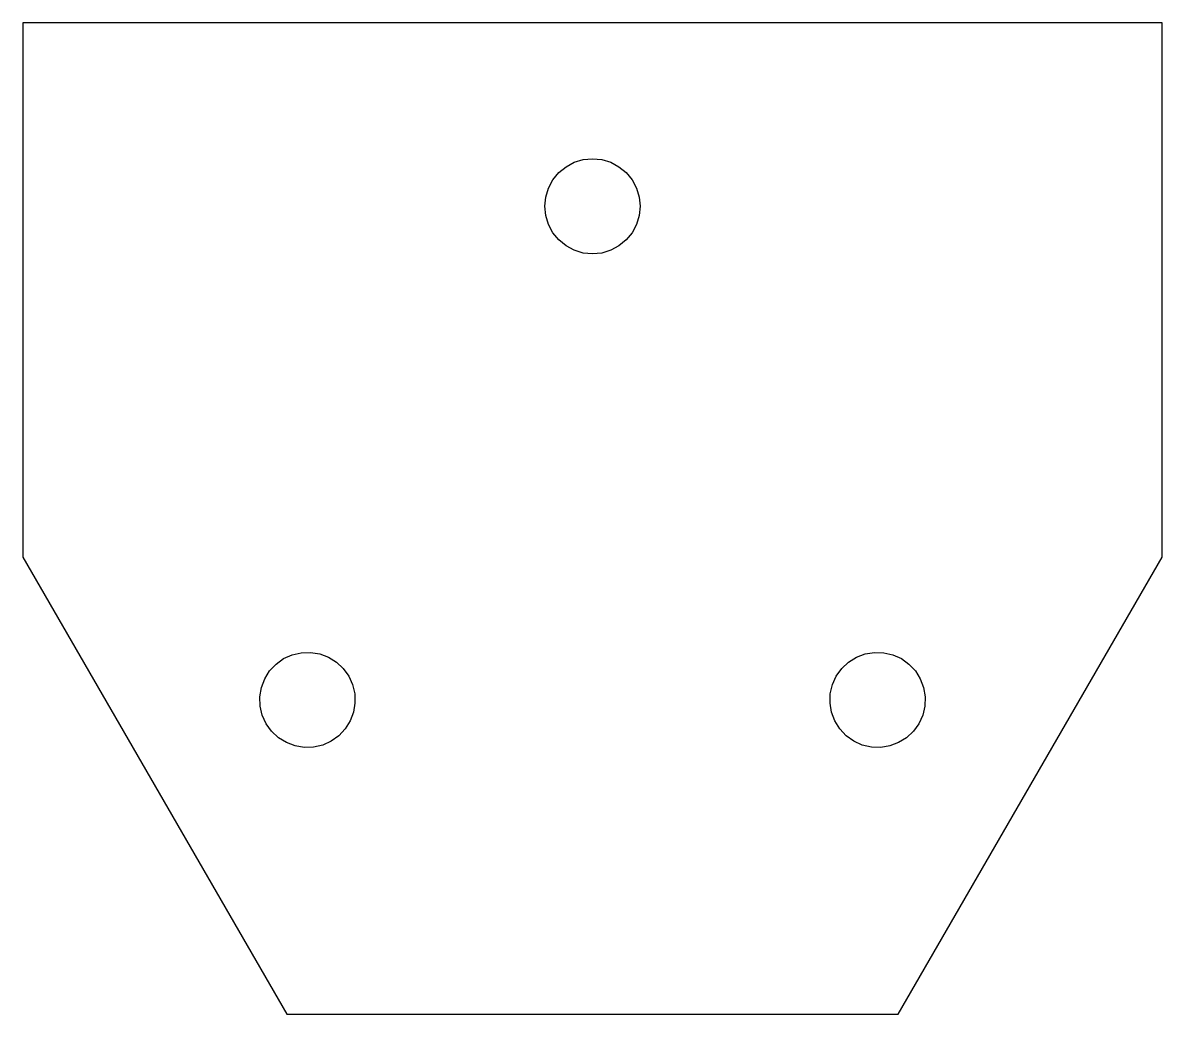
# Model space of a CAD drawing. Header units: metres. Extents: x -270 to 270, y -227 to 243.
import ezdxf

# ---------------------------------------------------------------- set-up
doc = ezdxf.new("R2010")
doc.units = ezdxf.units.M

msp = doc.modelspace()

# ---------------------------------------------------------------- linework, layer by layer
for p, q in [((270, 243), (-270, 243)), ((-270, 243), (-270, -10.3463)), ((270, -10.3463), (270, 243)), ((-4.40514, 178.146), (0, 178.58)), ((0, 178.58), (4.40514, 178.146)), ((-15.9665, 171.966), (-12.5448, 174.775)), ((-12.5448, 174.775), (-8.64099, 176.861)), ((-8.64099, 176.861), (-4.40514, 178.146)), ((4.40514, 178.146), (8.64099, 176.861)), ((8.64099, 176.861), (12.5448, 174.775)), ((12.5448, 174.775), (15.9665, 171.966)), ((-20.8612, 164.641), (-18.7746, 168.545)), ((-18.7746, 168.545), (-15.9665, 171.966)), ((15.9665, 171.966), (18.7746, 168.545)), ((18.7746, 168.545), (20.8612, 164.641)), ((-22.1461, 160.405), (-20.8612, 164.641)), ((20.8612, 164.641), (22.1461, 160.405)), ((-22.58, 156), (-22.1461, 160.405)), ((22.1461, 160.405), (22.58, 156)), ((-22.1461, 151.595), (-22.58, 156)), ((-20.8612, 147.359), (-22.1461, 151.595)), ((22.1461, 151.595), (20.8612, 147.359)), ((22.58, 156), (22.1461, 151.595)), ((-18.7746, 143.455), (-20.8612, 147.359)), ((20.8612, 147.359), (18.7746, 143.455)), ((-15.9665, 140.034), (-18.7746, 143.455)), ((18.7746, 143.455), (15.9665, 140.034)), ((-12.5448, 137.225), (-15.9665, 140.034)), ((-8.64099, 135.139), (-12.5448, 137.225)), ((-4.40514, 133.854), (-8.64099, 135.139)), ((8.64099, 135.139), (4.40514, 133.854)), ((12.5448, 137.225), (8.64099, 135.139)), ((15.9665, 140.034), (12.5448, 137.225)), ((0, 133.42), (-4.40514, 133.854)), ((4.40514, 133.854), (0, 133.42)), ((-270, -10.3463), (-144.915, -227)), ((144.915, -227), (270, -10.3463)), ((-149.988, -61.0235), (-146.39, -58.4451)), ((-146.39, -58.4451), (-142.358, -56.6183)), ((-142.358, -56.6183), (-138.047, -55.6132)), ((-138.047, -55.6132), (-133.623, -55.4683)), ((-133.623, -55.4683), (-129.256, -56.1894)), ((-129.256, -56.1894), (-125.113, -57.7486)), ((-125.113, -57.7486), (-121.354, -60.0861)), ((121.354, -60.0861), (125.113, -57.7486)), ((125.113, -57.7486), (129.256, -56.1894)), ((129.256, -56.1894), (133.623, -55.4683)), ((133.623, -55.4683), (138.047, -55.6132)), ((138.047, -55.6132), (142.358, -56.6183)), ((142.358, -56.6183), (146.39, -58.4451)), ((146.39, -58.4451), (149.988, -61.0235)), ((-155.351, -68.0131), (-153.014, -64.2542)), ((-153.014, -64.2542), (-149.988, -61.0235)), ((-121.354, -60.0861), (-118.123, -63.112)), ((-118.123, -63.112), (-115.545, -66.71)), ((115.545, -66.71), (118.123, -63.112)), ((118.123, -63.112), (121.354, -60.0861)), ((149.988, -61.0235), (153.014, -64.2542)), ((153.014, -64.2542), (155.351, -68.0131)), ((-156.911, -72.1559), (-155.351, -68.0131)), ((-115.545, -66.71), (-113.718, -70.7419)), ((113.718, -70.7419), (115.545, -66.71)), ((155.351, -68.0131), (156.911, -72.1559)), ((-157.632, -76.5232), (-156.911, -72.1559)), ((-113.718, -70.7419), (-112.713, -75.0527)), ((-112.713, -75.0527), (-112.568, -79.4768)), ((112.568, -79.4768), (112.713, -75.0527)), ((112.713, -75.0527), (113.718, -70.7419)), ((156.911, -72.1559), (157.632, -76.5232)), ((-157.487, -80.9473), (-157.632, -76.5232)), ((-156.482, -85.2581), (-157.487, -80.9473)), ((-112.568, -79.4768), (-113.289, -83.8441)), ((113.289, -83.8441), (112.568, -79.4768)), ((157.487, -80.9473), (156.482, -85.2581)), ((157.632, -76.5232), (157.487, -80.9473)), ((-154.655, -89.29), (-156.482, -85.2581)), ((-113.289, -83.8441), (-114.849, -87.9869)), ((114.849, -87.9869), (113.289, -83.8441)), ((156.482, -85.2581), (154.655, -89.29)), ((-152.077, -92.888), (-154.655, -89.29)), ((-117.186, -91.7458), (-120.212, -94.9765)), ((-114.849, -87.9869), (-117.186, -91.7458)), ((117.186, -91.7458), (114.849, -87.9869)), ((120.212, -94.9765), (117.186, -91.7458)), ((154.655, -89.29), (152.077, -92.888)), ((-148.846, -95.9139), (-152.077, -92.888)), ((-145.087, -98.2514), (-148.846, -95.9139)), ((-120.212, -94.9765), (-123.81, -97.5549)), ((123.81, -97.5549), (120.212, -94.9765)), ((148.846, -95.9139), (145.087, -98.2514)), ((152.077, -92.888), (148.846, -95.9139)), ((-140.944, -99.8106), (-145.087, -98.2514)), ((-136.577, -100.532), (-140.944, -99.8106)), ((-132.153, -100.387), (-136.577, -100.532)), ((-127.842, -99.3817), (-132.153, -100.387)), ((-123.81, -97.5549), (-127.842, -99.3817)), ((127.842, -99.3817), (123.81, -97.5549)), ((132.153, -100.387), (127.842, -99.3817)), ((136.577, -100.532), (132.153, -100.387)), ((140.944, -99.8106), (136.577, -100.532)), ((145.087, -98.2514), (140.944, -99.8106)), ((-144.915, -227), (144.915, -227))]:
    msp.add_line(p, q)

doc.saveas('drawing.dxf')
